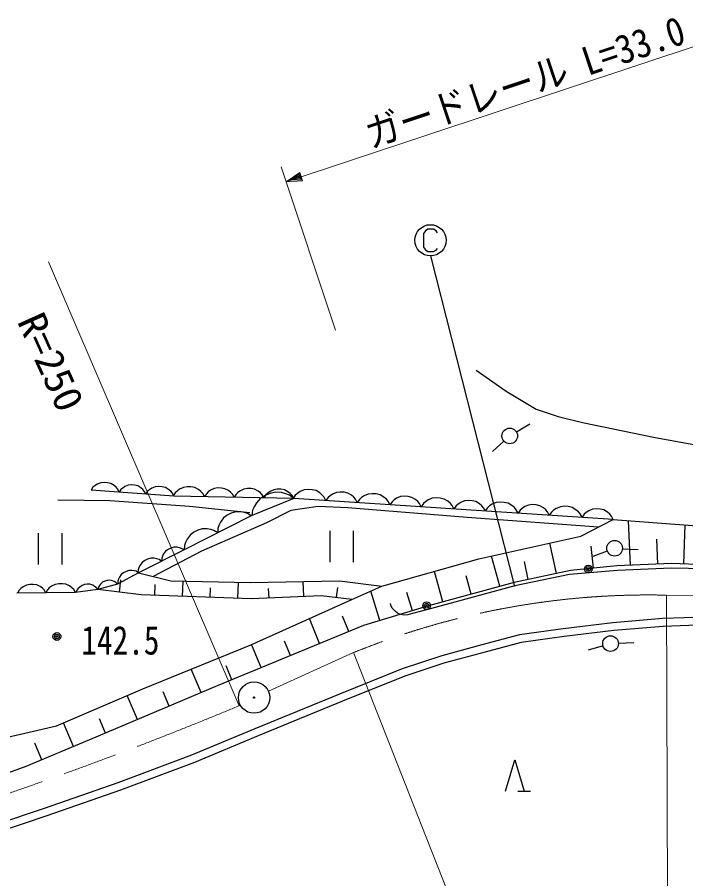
# Model space of a CAD drawing. Units: millimetres, scale not verified. Extents: x 40000 to 680000, y 20000 to 380000.
# Drawn here: x 335979 to 378696, y 250192 to 305280 of the extents above; entities that cross this region are included whole.
import ezdxf
from ezdxf.enums import TextEntityAlignment as Align

# ---------------------------------------------------------------- set-up
doc = ezdxf.new("R2010")
doc.units = ezdxf.units.MM
doc.header["$LTSCALE"] = 1000
doc.linetypes.add('CHAIN', pattern=[18.5, 12, -1.5, 3.5, -1.5])
for name, color, linetype, lineweight in [('M-BGD', 7, 'Continuous', 25), ('M-BGD-EXST', 7, 'Continuous', 25), ('M-BMK', 2, 'CHAIN', 13), ('M-BMK-SRVR', 3, 'Continuous', 25), ('M-STR-HTXT', 7, 'Continuous', 13)]:
    doc.layers.add(name, color=color, linetype=linetype, lineweight=lineweight)
doc.styles.add('ＭＳ ゴシック', font='')
doc.styles.get('ＭＳ ゴシック').set_extended_font_data('MS Gothic')

msp = doc.modelspace()

# ---------------------------------------------------------------- linework, layer by layer
at = {"layer": 'M-BGD'}
for p, q in [((367879, 278765), (368739, 279275)), ((367079, 278174), (366339, 277502)), ((341310, 275511), (341086, 275419)), ((341528, 275532), (341310, 275511)), ((341743, 275516), (341528, 275532)), ((341956, 275465), (341743, 275516)), ((342164, 275341), (341956, 275465)), ((345985, 274667), (340698, 275050)), ((340819, 275222), (340699, 275050)), ((340935, 275322), (340819, 275222)), ((341086, 275419), (340935, 275322)), ((342299, 275223), (342164, 275341)), ((342399, 275108), (342299, 275223)), ((342494, 274920), (342399, 275108)), ((342608, 275082), (342494, 274920)), ((342717, 275177), (342608, 275082)), ((342860, 275269), (342717, 275177)), ((343071, 275356), (342860, 275269)), ((343277, 275375), (343071, 275356)), ((343480, 275360), (343277, 275375)), ((343681, 275311), (343480, 275360)), ((343877, 275195), (343681, 275311)), ((344006, 275083), (343877, 275195)), ((344100, 274974), (344006, 275083)), ((344190, 274797), (344100, 274974)), ((344310, 274969), (344190, 274797)), ((344426, 275069), (344310, 274969)), ((344577, 275166), (344426, 275069)), ((344800, 275258), (344577, 275166)), ((345019, 275279), (344800, 275258)), ((345234, 275263), (345019, 275279)), ((345447, 275212), (345234, 275263)), ((345654, 275088), (345447, 275212)), ((345790, 274970), (345654, 275088)), ((345890, 274855), (345790, 274970)), ((346194, 274983), (346072, 274866)), ((346357, 275100), (346194, 274983)), ((346599, 275215), (346357, 275100)), ((346840, 275250), (346599, 275215)), ((347080, 275246), (346840, 275250)), ((347319, 275201), (347080, 275246)), ((347556, 275076), (347319, 275201)), ((347714, 274953), (347556, 275076)), ((347832, 274830), (347714, 274953)), ((348182, 274927), (348065, 274816)), ((348336, 275038), (348182, 274927)), ((348566, 275148), (348336, 275038)), ((348795, 275181), (348566, 275148)), ((349023, 275177), (348795, 275181)), ((349250, 275134), (349023, 275177)), ((349476, 275016), (349250, 275134)), ((349625, 274899), (349476, 275016)), ((349737, 274782), (349625, 274899)), ((350081, 274889), (349965, 274778)), ((350235, 275000), (350081, 274889)), ((350466, 275110), (350235, 275000)), ((350694, 275143), (350466, 275110)), ((350922, 275139), (350694, 275143)), ((351150, 275096), (350922, 275139)), ((351375, 274978), (351150, 275096)), ((351525, 274861), (351375, 274978)), ((352135, 274962), (351981, 274851)), ((352365, 275072), (352135, 274962)), ((352480, 274915), (352136, 274837)), ((352594, 275105), (352365, 275072)), ((352868, 274885), (352480, 274915)), ((352822, 275101), (352594, 275105)), ((353049, 275058), (352822, 275101)), ((353275, 274940), (353049, 275058)), ((353425, 274823), (353275, 274940)), ((354058, 274950), (353882, 274835)), ((354317, 275059), (354058, 274950)), ((354572, 275085), (354317, 275059)), ((354823, 275068), (354572, 275085)), ((355072, 275010), (354823, 275068)), ((355315, 274868), (355072, 275010)), ((356379, 274896), (356132, 274792)), ((356621, 274920), (356379, 274896)), ((356861, 274904), (356621, 274920)), ((357098, 274849), (356861, 274904)), ((341887, 274351), (338582, 274401)), ((346994, 274000), (341887, 274351)), ((345985, 274667), (345890, 274855)), ((346072, 274866), (345948, 274668)), ((353646, 274514), (345985, 274667)), ((347948, 274628), (347832, 274830)), ((348065, 274816), (347948, 274628)), ((349847, 274590), (349737, 274782)), ((349965, 274778), (349847, 274590)), ((353646, 274514), (350927, 273403)), ((351514, 274520), (351257, 274227)), ((351814, 274705), (351514, 274520)), ((351637, 274744), (351525, 274861)), ((351747, 274552), (351637, 274744)), ((351865, 274740), (351747, 274552)), ((352136, 274837), (351814, 274705)), ((351981, 274851), (351865, 274740)), ((353149, 274812), (352868, 274885)), ((353376, 274717), (353149, 274812)), ((353646, 274514), (353376, 274717)), ((353536, 274706), (353425, 274823)), ((353646, 274514), (353536, 274706)), ((353748, 274718), (353608, 274517)), ((374064, 273173), (353646, 274514)), ((353882, 274835), (353748, 274718)), ((355474, 274731), (355315, 274868)), ((355592, 274597), (355474, 274731)), ((355704, 274379), (355592, 274597)), ((355837, 274571), (355704, 274379)), ((355964, 274683), (355837, 274571)), ((356132, 274792), (355964, 274683)), ((357329, 274713), (357098, 274849)), ((357481, 274583), (357329, 274713)), ((357593, 274455), (357481, 274583)), ((357700, 274248), (357593, 274455)), ((357839, 274449), (357700, 274248)), ((357973, 274567), (357839, 274449)), ((358149, 274681), (357973, 274567)), ((358409, 274791), (358149, 274681)), ((358663, 274816), (358409, 274791)), ((358914, 274800), (358663, 274816)), ((359163, 274741), (358914, 274800)), ((359406, 274599), (359163, 274741)), ((359566, 274462), (359406, 274599)), ((359683, 274328), (359566, 274462)), ((360056, 274414), (359928, 274302)), ((360223, 274523), (360056, 274414)), ((360470, 274627), (360223, 274523)), ((360712, 274651), (360470, 274627)), ((360952, 274636), (360712, 274651)), ((361189, 274580), (360952, 274636)), ((361420, 274445), (361189, 274580)), ((361572, 274314), (361420, 274445)), ((362240, 274413), (362064, 274298)), ((362500, 274522), (362240, 274413)), ((362754, 274547), (362500, 274522)), ((363006, 274531), (362754, 274547)), ((363254, 274472), (363006, 274531)), ((363497, 274330), (363254, 274472)), ((364562, 274359), (364314, 274255)), ((364804, 274383), (364562, 274359)), ((365043, 274367), (364804, 274383)), ((365280, 274311), (365043, 274367)), ((350850, 273600), (346994, 274000)), ((351108, 273979), (351013, 273752)), ((351257, 274227), (351108, 273979)), ((355206, 274000), (353454, 273750)), ((357109, 273900), (355206, 274000)), ((364720, 273299), (357109, 273900)), ((359795, 274110), (359683, 274328)), ((359928, 274302), (359795, 274110)), ((361684, 274187), (361572, 274314)), ((361791, 273979), (361684, 274187)), ((361930, 274181), (361791, 273979)), ((362064, 274298), (361930, 274181)), ((363657, 274193), (363497, 274330)), ((363774, 274059), (363657, 274193)), ((363886, 273842), (363774, 274059)), ((364019, 274033), (363886, 273842)), ((364147, 274145), (364019, 274033)), ((364314, 274255), (364147, 274145)), ((365512, 274176), (365280, 274311)), ((365663, 274046), (365512, 274176)), ((365775, 273918), (365663, 274046)), ((365882, 273711), (365775, 273918)), ((366021, 273912), (365882, 273711)), ((366155, 274029), (366021, 273912)), ((366331, 274144), (366155, 274029)), ((366591, 274253), (366331, 274144)), ((366845, 274279), (366591, 274253)), ((367097, 274262), (366845, 274279)), ((367345, 274204), (367097, 274262)), ((367589, 274062), (367345, 274204)), ((367748, 273925), (367589, 274062)), ((367865, 273791), (367748, 273925)), ((367977, 273573), (367865, 273791)), ((368238, 273877), (368110, 273765)), ((368405, 273986), (368238, 273877)), ((368653, 274090), (368405, 273986)), ((368895, 274114), (368653, 274090)), ((369134, 274098), (368895, 274114)), ((369371, 274043), (369134, 274098)), ((369603, 273907), (369371, 274043)), ((369755, 273777), (369603, 273907)), ((370423, 273875), (370247, 273761)), ((370682, 273985), (370423, 273875)), ((370936, 274010), (370682, 273985)), ((371188, 273994), (370936, 274010)), ((371437, 273935), (371188, 273994)), ((371680, 273793), (371437, 273935)), ((371839, 273656), (371680, 273793)), ((372744, 273821), (372497, 273717)), ((372986, 273845), (372744, 273821)), ((373226, 273830), (372986, 273845)), ((373462, 273774), (373226, 273830)), ((350927, 273403), (346636, 271220)), ((349167, 273262), (348976, 273003)), ((349402, 273435), (349167, 273262)), ((349659, 273566), (349402, 273435)), ((349937, 273654), (349659, 273566)), ((350259, 273656), (349937, 273654)), ((350496, 273615), (350259, 273656)), ((350689, 273552), (350496, 273615)), ((350927, 273403), (350689, 273552)), ((351013, 273752), (350962, 273418)), ((353454, 273750), (351902, 272949)), ((373117, 272682), (364720, 273299)), ((368110, 273765), (367977, 273573)), ((369867, 273649), (369755, 273777)), ((369973, 273442), (369867, 273649)), ((370113, 273643), (369973, 273442)), ((370247, 273761), (370113, 273643)), ((371957, 273522), (371839, 273656)), ((372069, 273304), (371957, 273522)), ((372201, 273496), (372069, 273304)), ((372329, 273608), (372201, 273496)), ((372497, 273717), (372329, 273608)), ((373694, 273639), (373462, 273774)), ((373846, 273508), (373694, 273639)), ((373958, 273381), (373846, 273508)), ((374064, 273173), (373958, 273381)), ((351902, 272949), (347746, 271146)), ((348870, 272787), (348807, 272594)), ((348976, 273003), (348870, 272787)), ((371989, 272098), (374064, 273173)), ((374064, 273173), (385229, 272298)), ((375159, 270232), (375036, 273097)), ((378576, 270320), (378656, 272813)), ((337322, 272297), (337322, 270297)), ((338842, 270297), (338842, 272297)), ((347028, 272173), (346837, 271914)), ((347263, 272347), (347028, 272173)), ((347520, 272477), (347263, 272347)), ((347798, 272565), (347520, 272477)), ((348120, 272567), (347798, 272565)), ((348357, 272526), (348120, 272567)), ((348550, 272463), (348357, 272526)), ((348788, 272315), (348550, 272463)), ((348807, 272594), (348788, 272315)), ((355949, 272447), (355949, 270447)), ((357469, 270447), (357469, 272447)), ((346731, 271699), (346668, 271505)), ((346837, 271914), (346731, 271699)), ((365480, 270646), (371989, 272098)), ((370427, 269707), (370021, 271658)), ((376912, 270308), (376843, 271898)), ((346636, 271220), (343725, 269764)), ((347746, 271146), (344674, 269525)), ((345463, 271134), (345334, 270962)), ((345620, 271248), (345463, 271134)), ((345792, 271334), (345620, 271248)), ((345978, 271391), (345792, 271334)), ((346192, 271391), (345978, 271391)), ((346350, 271363), (346192, 271391)), ((346479, 271320), (346350, 271363)), ((346636, 271220), (346479, 271320)), ((346668, 271505), (346649, 271226)), ((372806, 270045), (372662, 271456)), ((373685, 271149), (372751, 270791)), ((374651, 271298), (375649, 271240)), ((344125, 270534), (343958, 270413)), ((344308, 270626), (344125, 270534)), ((344506, 270687), (344308, 270626)), ((344734, 270687), (344506, 270687)), ((344901, 270656), (344734, 270687)), ((345038, 270611), (344901, 270656)), ((345205, 270504), (345038, 270611)), ((345219, 270690), (345205, 270504)), ((345262, 270819), (345219, 270690)), ((345334, 270962), (345262, 270819)), ((359271, 268893), (365480, 270646)), ((366814, 268893), (366282, 270824)), ((368625, 269331), (368384, 270487)), ((343700, 269941), (343684, 269744)), ((343745, 270078), (343700, 269941)), ((343821, 270230), (343745, 270078)), ((343958, 270413), (343821, 270230)), ((374283, 270195), (371328, 269895)), ((377788, 270345), (374283, 270195)), ((377765, 270063), (374344, 269911)), ((384948, 269873), (377765, 270063)), ((380942, 270245), (377788, 270345)), ((343725, 269764), (342384, 269036)), ((342513, 269481), (342450, 269345)), ((342628, 269646), (342513, 269481)), ((342772, 269759), (342628, 269646)), ((342930, 269845), (342772, 269759)), ((343102, 269904), (342930, 269845)), ((343304, 269911), (343102, 269904)), ((343452, 269889), (343304, 269911)), ((343574, 269853), (343452, 269889)), ((343725, 269764), (343574, 269853)), ((343725, 269764), (345796, 269244)), ((363175, 267892), (362638, 269843)), ((364994, 268392), (364670, 269570)), ((371328, 269895), (367723, 269143)), ((371266, 269645), (367769, 268923)), ((374344, 269911), (371266, 269645)), ((336359, 268862), (336216, 268752)), ((336573, 268972), (336359, 268862)), ((336789, 269010), (336573, 268972)), ((337005, 269012), (336789, 269010)), ((337221, 268978), (337005, 269012)), ((337438, 268873), (337221, 268978)), ((337584, 268766), (337438, 268873)), ((338178, 268902), (338027, 268787)), ((338405, 269019), (338178, 268902)), ((338633, 269059), (338405, 269019)), ((338861, 269061), (338633, 269059)), ((339089, 269026), (338861, 269061)), ((339318, 268914), (339089, 269026)), ((339471, 268801), (339318, 268914)), ((339969, 268847), (339869, 268748)), ((340124, 268952), (339969, 268847)), ((340287, 269003), (340124, 268952)), ((340453, 269025), (340287, 269003)), ((340623, 269020), (340453, 269025)), ((340801, 268959), (340623, 269020)), ((340923, 268891), (340801, 268959)), ((341018, 268819), (340923, 268891)), ((342384, 269036), (341120, 268691)), ((341171, 268840), (341130, 268694)), ((341226, 268936), (341171, 268840)), ((341305, 269038), (341226, 268936)), ((341435, 269155), (341305, 269038)), ((341579, 269221), (341435, 269155)), ((341729, 269262), (341579, 269221)), ((341887, 269278), (341729, 269262)), ((342058, 269244), (341887, 269278)), ((342179, 269196), (342058, 269244)), ((342274, 269141), (342179, 269196)), ((342384, 269036), (342274, 269141)), ((342414, 269223), (342406, 269048)), ((342450, 269345), (342414, 269223)), ((342506, 268517), (342605, 269303)), ((344775, 268311), (344800, 269018)), ((345796, 269244), (350853, 269143)), ((346540, 268248), (346575, 269228)), ((350071, 268123), (350107, 269158)), ((350853, 269143), (356561, 269244)), ((354295, 268242), (354252, 269203)), ((356561, 269244), (359271, 268893)), ((357368, 268042), (359271, 268893)), ((367769, 268923), (362206, 267408)), ((367723, 269143), (362265, 267641)), ((339702, 268500), (335955, 268461)), ((336109, 268643), (336003, 268462)), ((336216, 268752), (336109, 268643)), ((337693, 268659), (337584, 268766)), ((337803, 268480), (337693, 268659)), ((337915, 268672), (337803, 268480)), ((338027, 268787), (337915, 268672)), ((339586, 268689), (339471, 268801)), ((339702, 268500), (339586, 268689)), ((341120, 268691), (339702, 268500)), ((339797, 268654), (339732, 268504)), ((339869, 268748), (339797, 268654)), ((341120, 268691), (341018, 268819)), ((343893, 268342), (341120, 268691)), ((350953, 268092), (343893, 268342)), ((348306, 268186), (348327, 268790)), ((355410, 268292), (350953, 268092)), ((352067, 268142), (352040, 268755)), ((357368, 268042), (355410, 268292)), ((356389, 268167), (356471, 268813)), ((359148, 266702), (358581, 268585)), ((361226, 267328), (360874, 268499)), ((350859, 265138), (357368, 268042)), ((359852, 267679), (359821, 267795)), ((362265, 267641), (358109, 266389)), ((359944, 267497), (359852, 267679)), ((360122, 267297), (359944, 267497)), ((360280, 267174), (360122, 267297)), ((362206, 267408), (361242, 267145)), ((355303, 265233), (354646, 266827)), ((357174, 266004), (356766, 266993)), ((360466, 267100), (360280, 267174)), ((360729, 267047), (360466, 267100)), ((360933, 267061), (360729, 267047)), ((361242, 267145), (360933, 267061)), ((377217, 266825), (374043, 266557)), ((380544, 266940), (377217, 266825)), ((358109, 266389), (348756, 262534)), ((370868, 266175), (368076, 265792)), ((374043, 266557), (370868, 266175)), ((377247, 266326), (374094, 266060)), ((380550, 266439), (377247, 266326)), ((368076, 265792), (365667, 265142)), ((370936, 265679), (368176, 265301)), ((374094, 266060), (370936, 265679)), ((343999, 262334), (350859, 265138)), ((351562, 263691), (350949, 265178)), ((353432, 264462), (353051, 265386)), ((365667, 265142), (363104, 264454)), ((368176, 265301), (365796, 264659)), ((373410, 265085), (372450, 264803)), ((374389, 265249), (375388, 265295)), ((363104, 264454), (360580, 263612)), ((365796, 264659), (363248, 263975)), ((363248, 263975), (360752, 263142)), ((347735, 262102), (347101, 263601)), ((349691, 262919), (349323, 263813)), ((360580, 263612), (356564, 262006)), ((360752, 263142), (356754, 261543)), ((338491, 259980), (343999, 262334)), ((348756, 262534), (340594, 259079)), ((343655, 260374), (343005, 261909)), ((345695, 261238), (345308, 262153)), ((356564, 262006), (351171, 259788)), ((356754, 261543), (351364, 259326)), ((339580, 258653), (338942, 260173)), ((341614, 259511), (341226, 260427)), ((331881, 258428), (338491, 259980)), ((351171, 259788), (347117, 258092)), ((340594, 259079), (336538, 257376)), ((351364, 259326), (347301, 257627)), ((337552, 257802), (337103, 258871)), ((347117, 258092), (342413, 256332)), ((336538, 257376), (330429, 255123)), ((347301, 257627), (342583, 255862)), ((367168, 255793), (367768, 257793)), ((367768, 257793), (368368, 255793)), ((342413, 256332), (337709, 254688)), ((342583, 255862), (337868, 254214)), ((367968, 255793), (368768, 255793)), ((337709, 254688), (333157, 253158)), ((337868, 254214), (333309, 252681))]:
    msp.add_line(p, q, dxfattribs=at)
msp.add_lwpolyline([(365297, 282708), (367222, 281369), (369143, 280218), (370549, 279757), (372100, 279363), (376752, 278413), (381441, 277563), (383957, 277187), (386464, 276680), (387462, 276311)], dxfattribs=at)
for centre, radius in [((367449, 278511), 500), ((374152, 271327), 500), ((372472, 270001), 250), ((372472, 270001), 150), ((372472, 270001), 50), ((362141, 267649), 250), ((362141, 267649), 150), ((362141, 267649), 50), ((338511, 265683), 250), ((338511, 265683), 150), ((338511, 265683), 50), ((373889, 265226), 500)]:
    msp.add_circle(centre, radius, dxfattribs=at)
at = {"layer": 'M-BGD-EXST'}
for p, q in [((362063, 291616), (361943, 291456)), ((361943, 291456), (361943, 290576)), ((362223, 291736), (362063, 291616)), ((362583, 291736), (362223, 291736)), ((362743, 291616), (362583, 291736)), ((362823, 291496), (362743, 291616)), ((361943, 290576), (362063, 290416)), ((362063, 290416), (362223, 290296)), ((362583, 290296), (362743, 290376)), ((362743, 290376), (362823, 290496)), ((362223, 290296), (362583, 290296)), ((362383, 290023), (367756, 268879))]:
    msp.add_line(p, q, dxfattribs=at)
msp.add_circle((362383, 291016), 1000, dxfattribs=at)
at = {"layer": 'M-BMK'}
for p, q in [((411898, 268172), (377465, 268326)), ((357476, 264657), (352024, 262189))]:
    msp.add_line(p, q, dxfattribs=at)
for centre, radius, start, end in [((376308, 218340), 50000, 88.6738, 112.126), ((253976, 492012), 250000, 286.7836, 292.62869)]:
    msp.add_arc(centre, radius, start, end, dxfattribs=at)
at = {"layer": 'M-BMK-SRVR'}
for radius in [1000, 40]:
    msp.add_circle((351113, 261776), radius, dxfattribs=at)
at = {"layer": 'M-STR-HTXT'}
for p, q in [((353169, 294766), (384205, 305070)), ((356323, 285267), (352854, 295715)), ((353169, 294766), (354030, 295346)), ((354030, 295346), (354207, 294815)), ((354207, 294815), (353169, 294766)), ((353435, 294854), (354017, 295258)), ((354143, 294878), (353435, 294854)), ((353587, 294904), (354005, 295169)), ((354080, 294942), (353587, 294904)), ((353815, 294980), (353992, 295081)), ((354017, 295005), (353815, 294980)), ((353992, 295081), (354017, 295005)), ((354005, 295169), (354080, 294942)), ((354017, 295258), (354143, 294878)), ((337969, 289635), (350166, 261257)), ((377465, 268326), (377557, 238293)), ((368569, 236444), (357476, 264657))]:
    msp.add_line(p, q, dxfattribs=at)

# ---------------------------------------------------------------- texts
at = {"layer": 'M-BGD', "style": 'ＭＳ ゴシック', "width": 0.8}
msp.add_text('142.5', height=1833, dxfattribs=at).set_placement((340077, 263979), align=Align.BOTTOM_LEFT)
at = {"layer": 'M-STR-HTXT', "style": 'ＭＳ ゴシック'}
for s, rotation, width, p in [('ガードレール L=33.0', 18.5, 0.9, (358748, 296360)), ('R=250', 294.3, 1.05, (335447, 285615))]:
    msp.add_text(s, height=1833, rotation=rotation, dxfattribs=dict(at, width=width)).set_placement(p, align=Align.BOTTOM_LEFT)

doc.saveas('drawing.dxf')
